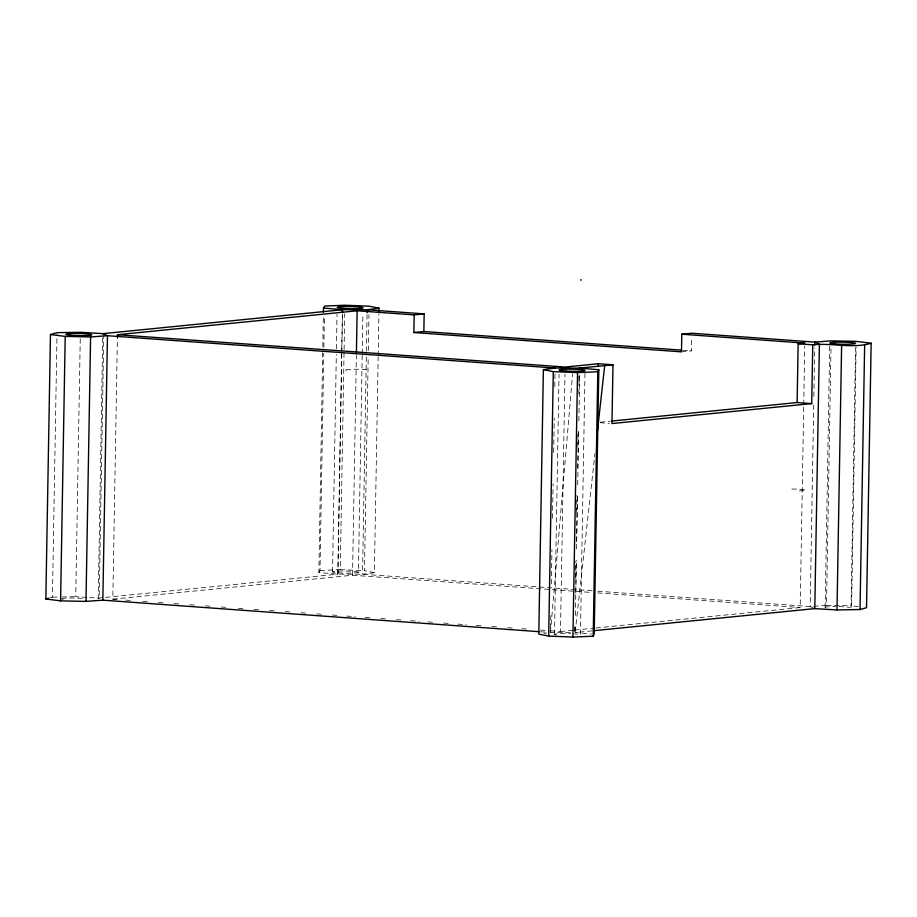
<?xml version="1.0" encoding="UTF-8"?>
<svg xmlns="http://www.w3.org/2000/svg" width="917" height="917" viewBox="0 0 917 917"><rect width="100%" height="100%" fill="white"/><g stroke="black" fill="none" stroke-linecap="round" stroke-linejoin="round"><path stroke-width="0.69" stroke-dasharray="4.58 3.44" d="M574.569 626.838L574.466 632.558L575.085 632.558L575.246 626.609M575.429 615.41L576.277 560.333M576.564 541.855L577.297 494.939M577.71 467.934L578.283 430.864M578.856 393.783L579.143 375.236M49.793 597.884L52.429 597.139L57.014 334.109M86.955 597.403L75.744 596.726L80.26 337.995M102.715 337.915L98.234 598.113L99.196 598.549L103.781 335.519M117.101 599.477L112.825 599.168L117.399 337.571M592.05 590.8L362.524 574.225L337.937 574.168L318.864 572.506L322.704 352.369M322.807 346.649L323.323 316.629M318.864 572.506L319.987 570.523L323.781 353.24M323.873 347.52L324.423 316.078M332.539 571.75L336.321 354.466M336.424 348.747L337.02 314.439M337.811 574.157L341.697 351.165M341.72 349.732L342.35 313.992M341.777 354.031L337.937 574.168L98.234 598.113L88.364 597.494M341.8 352.598L342.477 314.004M319.987 570.523L340.253 569.675L344.07 350.97M344.093 349.537L344.723 313.797M112.825 599.168L352.529 575.223L356.381 355.085M358.398 572.357A12.976 1.043 1 0 0 339.863 571.016A12.976 1.043 1 0 0 338.144 572.781A12.976 1.043 1 0 0 358.398 572.357L362.192 355.074M362.215 353.641L362.914 313.625M366.319 356.942L362.524 574.225L374.388 572.655L378.159 356.805M366.41 351.222L367.064 314.061M374.388 572.655L364.485 570.626L368.221 356.209M368.325 350.489L368.955 314.749M378.182 355.372L378.904 313.923M570.236 632.547L550.498 632.501L550.796 615.353M551.346 583.9L551.942 549.592M552.492 518.151L553.089 483.844M553.639 452.39L554.246 418.083M554.785 386.63L555.014 373.769M554.487 634.449L559.026 374.285M550.509 630.781L560.482 631.504L564.975 374.205M575.418 578.237L575.716 561.078M576.564 512.477L576.862 495.329M577.71 446.728L577.985 431.001M578.868 380.968L578.959 375.248M575.773 593.035L576.357 560.298M576.564 548.905L577.538 494.813M577.71 484.841L578.684 430.749M578.856 420.777L579.682 375.225M584.989 373.311L580.427 634.908A12.976 1.043 1 0 0 573.962 633.899M681.491 351.853L691.475 350.856L691.716 337.284M595.947 627.962L800.186 607.558L803.705 406.002M803.739 404.569L804.759 345.961M813.7 405.005L810.181 606.561L814.789 608.613M813.849 396.431L814.697 347.83M825.151 607.329L829.713 345.743M597.758 591.213L810.181 606.561L826.504 605.312L831.02 346.569M851.022 607.937L855.561 347.772M858.392 606.676L851.618 605.816L856.134 347.084M550.498 632.501L572.609 373.769M575.165 632.203L594.95 453.525M543.987 633.383L546.589 633.028M600.199 422.21L610.114 421.224M560.482 631.504L573.251 630.231M574.672 630.094L594.525 628.111M592.107 630.862L575.085 632.558L591.465 633.979M52.429 597.139L60.66 596.99M62.024 596.967L75.744 596.726M826.504 605.312L851.618 605.816M340.253 569.675L364.485 570.626M682.936 350.237L691.475 350.856M600.027 422.691L609.312 423.356M352.529 575.223L592.05 592.52M597.746 592.932L800.186 607.558M125.663 600.096L132.793 600.612M142.765 601.334L148.474 601.747M158.446 602.469L164.154 602.882M174.127 603.604L181.257 604.12M189.819 604.739L196.937 605.243M205.5 605.862L212.629 606.378M221.18 606.997L228.31 607.513M238.282 608.235L243.991 608.647M253.963 609.369L259.671 609.782M269.655 610.504L275.352 610.917M285.336 611.628L292.466 612.143M301.017 612.762L308.146 613.278M316.697 613.897L323.827 614.413M332.378 615.032L339.508 615.548M346.637 616.064L355.188 616.683M365.172 617.405L370.869 617.806M380.853 618.528L386.55 618.941M396.534 619.663L402.242 620.075M410.793 620.694L419.344 621.313M427.895 621.932L435.025 622.448M443.576 623.067L450.705 623.583M457.835 624.099L466.398 624.706M476.37 625.428L482.078 625.841M492.051 626.563L497.759 626.976M507.731 627.698L513.44 628.111M521.991 628.73L529.12 629.245M540.526 630.071L549.077 630.678M540.514 631.79L546.223 632.191M345.892 370.078L346.511 370.342M556.206 635A12.976 1.043 1 0 1 557.181 633.865A12.976 1.043 1 0 1 570.844 633.739M791.875 489.036A11.795 0.951 1 0 1 805.642 490.033A11.795 0.951 1 0 1 796.22 490.973M346.076 369.838A11.795 0.951 1 0 1 358.364 369.287A11.795 0.951 1 0 1 369.425 370.353M63.181 599.409A12.976 1.043 1 0 1 61.794 599.133M61.599 598.595A12.976 1.043 1 0 1 72.156 597.999A12.976 1.043 1 0 1 85.258 598.698M825.334 607.604A12.976 1.043 1 0 1 835.696 606.573M839.078 606.618A12.976 1.043 1 0 1 849.784 607.386"/><path stroke-width="1.38" d="M539.093 631.687L102.842 600.165L85.992 601.403L60.591 600.864L45.85 598.996L50.469 334.533L57.037 332.676L80.364 332.275L102.784 333.628L107.461 335.714L555.117 368.049L579.808 368.107L598.812 369.757L594.193 634.209L593.196 636.215L572.93 637.051L548.687 636.1L538.783 634.094L543.391 369.631L555.117 368.049M60.591 600.864L65.21 336.413L50.469 334.533M85.992 601.403L90.6 336.952L107.461 335.714L102.842 600.165M117.399 337.571L117.445 334.716L357.149 310.771L414.175 314.886L424.17 313.889L423.86 331.518L413.865 332.516L414.175 314.886M323.403 312.342L323.472 308.055L324.607 306.072L344.872 305.223L369.104 306.175L379.008 308.204L378.962 311.058M342.373 312.559L342.419 309.705L323.472 308.055M342.5 312.571L342.419 309.705L367.132 309.774L424.17 313.889M356.426 352.22L357.149 310.771M367.087 312.628L367.132 309.774L379.008 308.204M548.687 636.1L553.295 371.649L543.391 369.631M572.93 637.051L577.55 372.6L597.804 371.752L598.812 369.757M593.196 636.215L597.804 371.752M598.342 366.525L598.388 363.728L612.992 364.783L611.971 423.551L811.717 403.595L812.749 344.826C832.051 342.717 852.191 348.884 871.15 343.245L866.531 607.696L860.031 609.53L837.003 609.943L814.789 608.613L593.517 630.724M871.15 343.245L856.226 341.365L831.123 340.849L814.8 342.11L691.785 333.226L681.801 334.224L681.491 351.853L413.865 332.516M611.536 421.075L797.125 402.54L798.145 343.772L804.805 343.107L681.801 334.224M814.743 344.964L814.8 342.11L819.408 344.162L814.789 608.613M837.003 609.943L841.623 345.491M860.031 609.53L864.651 345.079M597.46 430.841L604.681 365.608L612.992 364.783M45.85 598.996L48.475 598.251M102.842 333.662L342.557 309.717M598.388 363.728L565.101 367.052L117.445 334.716M579.257 368.107L604.681 365.608M580.621 279.949L581.355 279.96M65.21 336.413L90.6 336.952M553.295 371.649L577.55 372.6M798.145 343.772L812.749 344.826M423.86 331.518L681.514 350.134M797.125 402.54L811.717 403.595M342.763 308.33A12.976 1.043 1 0 0 363.017 307.906A12.976 1.043 1 0 0 344.471 306.565A12.976 1.043 1 0 0 342.763 308.33M835.376 343.909A12.976 1.043 1 0 0 855.63 343.485A12.976 1.043 1 0 0 837.095 342.144A12.976 1.043 1 0 0 835.376 343.909M565.56 371.018A12.976 1.043 1 0 0 585.046 370.457A12.976 1.043 1 0 0 565.617 369.207A12.976 1.043 1 0 0 565.56 371.018M69.933 335.198A12.976 1.043 1 0 0 91.459 335.06A12.976 1.043 1 0 0 75.114 333.536A12.976 1.043 1 0 0 69.933 335.198"/></g></svg>
